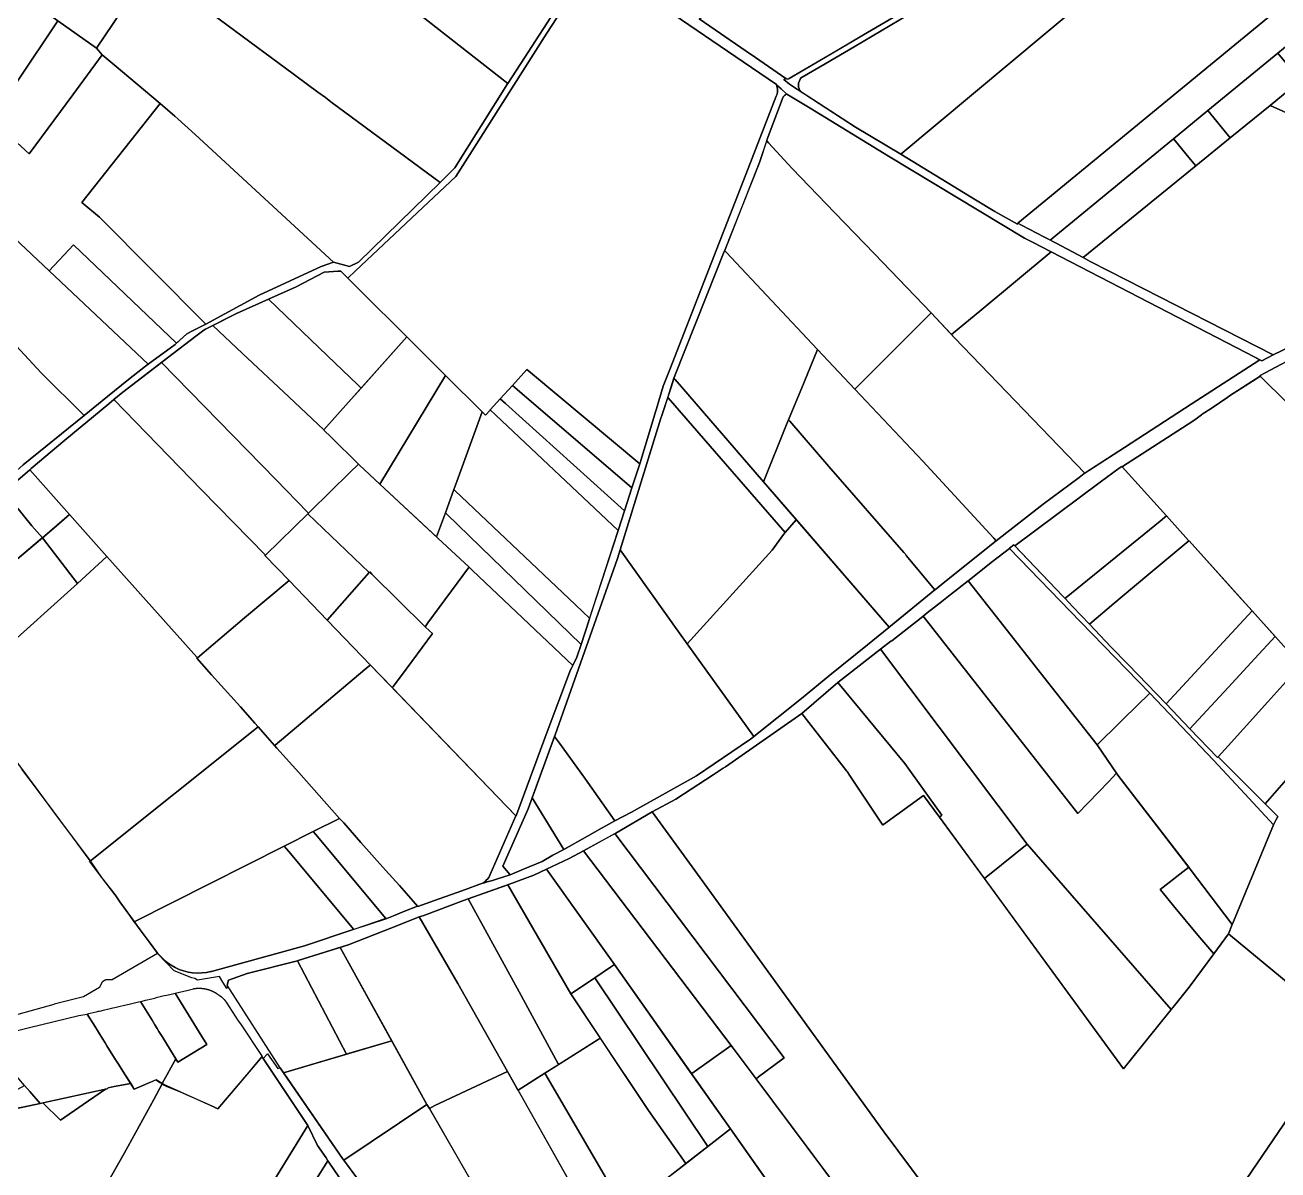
# Model space of a CAD drawing. Header units: metres. Extents: x 3 to 1005126, y 39 to 4383651.
# Drawn here: x 491200 to 491906, y 4371551 to 4372196 of the extents above; entities that cross this region are included whole.
import ezdxf

# ---------------------------------------------------------------- set-up
doc = ezdxf.new("R2010")
doc.units = ezdxf.units.M
doc.header["$MEASUREMENT"] = 0
doc.layers.add('TM_Llucmajor', color=7, linetype='Continuous')

msp = doc.modelspace()

# ---------------------------------------------------------------- linework, layer by layer
at = {"layer": 'TM_Llucmajor', "linetype": 'Continuous', "flags": 128}
for points in [[(491286.1, 4372289.01), (491318.46, 4372336.95), (491364.15, 4372315), (491364.62, 4372314.77), (491335.55, 4372270.21), (491336.98, 4372269.09), (491380.06, 4372235.21), (491472.45, 4372162.72), (491472.25, 4372162.41), (491442.44, 4372115.23), (491434.25, 4372106.97), (491372.64, 4372152.43), (491369.58, 4372154.69), (491365.4, 4372157.77), (491346.36, 4372171.83), (491343.59, 4372173.88), (491301.78, 4372204.74), (491294.91, 4372209.8), (491308.7, 4372229.71), (491309.34, 4372230.63), (491332.54, 4372262.62), (491285.44, 4372287.49), (491286.1, 4372289.01)], [(491336.98, 4372269.09), (491335.55, 4372270.21), (491364.62, 4372314.77), (491443.38, 4372276.6), (491451.28, 4372272.39), (491465.27, 4372264.91), (491519.74, 4372235.82), (491481.78, 4372177.15), (491472.45, 4372162.72), (491380.06, 4372235.21), (491336.98, 4372269.09)], [(491728.62, 4372222.71), (491716.2, 4372215.59), (491672.79, 4372190.08), (491657.86, 4372181.31), (491630.92, 4372165.51), (491630.88, 4372165.48), (491630.43, 4372165.21), (491629.9, 4372165.13), (491629.39, 4372165.26), (491628.95, 4372165.56), (491611.93, 4372177.26), (491606.57, 4372180.87), (491580.17, 4372199.19), (491701.95, 4372272.68), (491703.06, 4372271.33), (491737.57, 4372229.14), (491737.95, 4372228.67), (491728.62, 4372222.71)], [(491206.24, 4372248.41), (491263.3, 4372216.1), (491259.93, 4372211.29), (491259.42, 4372210.54), (491240.54, 4372182.66), (491218.85, 4372197.93), (491207.74, 4372205.79), (491188.07, 4372219.7), (491186.35, 4372220.92), (491186.06, 4372221.12), (491205.23, 4372248.97), (491206.24, 4372248.41)], [(491906.18, 4372204.43), (491759.8, 4372084.02), (491759.55, 4372083.49), (491746.73, 4372090.54), (491735.94, 4372097.14), (491693.89, 4372122.87), (491837.12, 4372242.73), (491838.07, 4372243.52), (491858.01, 4372232.2), (491870.43, 4372225.15), (491905.99, 4372204.54), (491906.2, 4372204.44), (491906.18, 4372204.43)], [(491179.2, 4372210.02), (491179.63, 4372209.74), (491185.94, 4372220.91), (491186.06, 4372221.12), (491186.35, 4372220.92), (491188.07, 4372219.7), (491207.74, 4372205.79), (491218.85, 4372197.93), (491209.42, 4372183.91), (491205.5, 4372178.07), (491184.27, 4372146.5), (491181.44, 4372142.3), (491174.51, 4372148.58), (491152.49, 4372168.53), (491138.42, 4372181.47), (491121.67, 4372197.22), (491121.42, 4372197.44), (491143.2, 4372230.93), (491144.2, 4372232.47), (491144.38, 4372232.35), (491144.88, 4372232.03), (491146.05, 4372231.28), (491179.2, 4372210.02)], [(491906.18, 4372204.43), (491906.2, 4372204.44), (491906.35, 4372204.38), (491925.38, 4372195.52), (491906.22, 4372179.79), (491866.81, 4372147.42), (491847.49, 4372131.55), (491842.19, 4372127.19), (491777.95, 4372074.44), (491776.71, 4372075.09), (491774.71, 4372076.14), (491761.8, 4372082.92), (491759.8, 4372084.02), (491906.18, 4372204.43)], [(491213.95, 4372057.19), (491197.68, 4372072.52), (491177.53, 4372091.51), (491144.22, 4372122.9), (491100.11, 4372164.65), (491110.01, 4372179.6), (491121.67, 4372197.22), (491138.42, 4372181.47), (491152.49, 4372168.53), (491174.51, 4372148.58), (491181.44, 4372142.3), (491202.77, 4372122.96), (491227.33, 4372156.37), (491243.82, 4372178.82), (491250.59, 4372173.16), (491276.57, 4372151.4), (491232.44, 4372095.71), (491242.4, 4372087.41), (491302.24, 4372027.05), (491294.71, 4372023.24), (491291.48, 4372021.62), (491285.73, 4372016.44), (491227.65, 4372071.7), (491213.95, 4372057.19)], [(491202.77, 4372122.96), (491181.44, 4372142.3), (491184.27, 4372146.5), (491205.5, 4372178.07), (491209.42, 4372183.91), (491218.85, 4372197.93), (491240.54, 4372182.66), (491243.82, 4372178.82), (491227.33, 4372156.37), (491202.77, 4372122.96)], [(491965.96, 4372172.16), (491945.64, 4372150.22), (491932.93, 4372136.5), (491923.24, 4372140.78), (491901.8, 4372150.24), (491918.94, 4372164.31), (491906.22, 4372179.79), (491925.38, 4372195.52), (491926.51, 4372194.99), (491950.43, 4372182.71), (491965.96, 4372172.16)], [(491879.44, 4372132.04), (491866.81, 4372147.42), (491906.22, 4372179.79), (491918.94, 4372164.31), (491901.8, 4372150.24), (491879.44, 4372132.04)], [(491477.33, 4371750.55), (491493.93, 4371795.96), (491507.77, 4371832.4), (491508.39, 4371833.64), (491508.95, 4371834.76), (491511.32, 4371839.49), (491513.66, 4371846.69), (491518.33, 4371861.06), (491534.53, 4371910.9), (491538.14, 4371922), (491542.3, 4371934.8), (491547.1, 4371949.59), (491547.31, 4371950.23), (491554.65, 4371974.55), (491555.41, 4371977.07), (491556.08, 4371979.3), (491556.5, 4371980.69), (491559.94, 4371992.06), (491563.6, 4372001.45), (491584.11, 4372054.06), (491607.77, 4372114.75), (491623.65, 4372155.49), (491624.08, 4372156.74), (491624.32, 4372158.04), (491624.37, 4372159.02), (491624.36, 4372159.37), (491624.2, 4372160.68), (491623.84, 4372161.95), (491626.46, 4372159.57), (491629.61, 4372156.71), (491629.05, 4372156.45), (491628.88, 4372156.35), (491628.25, 4372155.86), (491627.57, 4372155.12), (491618.57, 4372131.35), (491614.11, 4372118.12), (491594.36, 4372067.94), (491589.66, 4372056.21), (491566.58, 4371998.61), (491559.15, 4371975.71), (491558.54, 4371974.04), (491534.25, 4371895.13), (491499.11, 4371795.73), (491483.92, 4371754.04), (491469.63, 4371721.72), (491473.71, 4371716.89), (491466.47, 4371714.59), (491463.75, 4371713.72), (491460.83, 4371712.8), (491458.67, 4371712.11), (491459.5, 4371712.85), (491460.62, 4371714.12), (491460.71, 4371714.23), (491461.63, 4371715.3), (491462.37, 4371717), (491476.85, 4371750.03), (491477.33, 4371750.55)], [(491778.52, 4372067.81), (491739.38, 4372035.37), (491722.28, 4372021.21), (491710.87, 4372033.42), (491678.93, 4372066.61), (491656.68, 4372089.74), (491632.58, 4372114.78), (491619.17, 4372129.27), (491618.22, 4372130.3), (491618.57, 4372131.35), (491627.57, 4372155.12), (491628.25, 4372155.86), (491628.88, 4372156.35), (491629.05, 4372156.45), (491629.61, 4372156.71), (491642.71, 4372148.72), (491686.86, 4372121.81), (491763.53, 4372075.57), (491767.96, 4372073.27), (491778.52, 4372067.81)], [(491242.4, 4372087.41), (491232.44, 4372095.71), (491276.57, 4372151.4), (491284.79, 4372144.34), (491286.41, 4372142.85), (491296.13, 4372133.88), (491374.16, 4372061.95), (491367.27, 4372059.53), (491332.33, 4372043.36), (491302.24, 4372027.05), (491242.4, 4372087.41)], [(491931.46, 4372134.95), (491943.86, 4372126.15), (491932.7, 4372113.38), (491928.15, 4372108.17), (491917.24, 4372095.7), (491966.57, 4372056.8), (491979.75, 4372046.47), (491903.51, 4372009.88), (491821.15, 4372051.9), (491800.56, 4372062.45), (491796.56, 4372064.57), (491860.06, 4372116.26), (491879.44, 4372132.04), (491901.8, 4372150.24), (491923.24, 4372140.78), (491932.93, 4372136.5), (491931.46, 4372134.95)], [(491860.06, 4372116.26), (491856.16, 4372121.01), (491848.56, 4372130.25), (491847.49, 4372131.55), (491866.81, 4372147.42), (491879.44, 4372132.04), (491860.06, 4372116.26)], [(491668.3, 4371990.78), (491667.95, 4371990.43), (491646.89, 4372012.81), (491595.37, 4372067.58), (491594.55, 4372068.44), (491614.11, 4372118.12), (491618.22, 4372130.3), (491619.17, 4372129.27), (491632.58, 4372114.78), (491656.68, 4372089.74), (491678.93, 4372066.61), (491710.87, 4372033.42), (491709.88, 4372032.44), (491705.97, 4372028.52), (491668.3, 4371990.78)], [(491796.56, 4372064.57), (491781.24, 4372072.71), (491780.59, 4372073.05), (491777.95, 4372074.44), (491842.19, 4372127.19), (491847.49, 4372131.55), (491848.56, 4372130.25), (491856.16, 4372121.01), (491860.06, 4372116.26), (491796.56, 4372064.57)], [(491146.39, 4372063.89), (491114.75, 4372096.1), (491144.22, 4372122.9), (491177.53, 4372091.51), (491197.68, 4372072.52), (491269.8, 4372004.56), (491268.19, 4372003.37), (491258.65, 4371995.93), (491246.92, 4371986.4), (491233.72, 4371975.68), (491209.51, 4371999.6), (491188.33, 4372022.45), (491185.46, 4372025.29), (491148.38, 4372061.89), (491147.57, 4372062.69), (491146.39, 4372063.89)], [(491285.73, 4372016.44), (491284.86, 4372015.66), (491269.8, 4372004.56), (491213.95, 4372057.19), (491227.65, 4372071.7), (491285.73, 4372016.44)], [(491566.63, 4371995.87), (491565.95, 4371996.65), (491566.58, 4371998.61), (491589.66, 4372056.21), (491594.36, 4372067.94), (491594.55, 4372068.44), (491595.37, 4372067.58), (491646.89, 4372012.81), (491639.31, 4371994.44), (491630.53, 4371973.16), (491629.47, 4371970.57), (491616.44, 4371938.27), (491566.63, 4371995.87)], [(491882.71, 4372013.91), (491888.48, 4372010.89), (491896.09, 4372006.99), (491857.45, 4371982.09), (491819.91, 4371957.56), (491797.41, 4371943.04), (491724.04, 4372019.32), (491722.28, 4372021.21), (491739.38, 4372035.37), (491778.52, 4372067.81), (491882.71, 4372013.91)], [(491374.16, 4372056.74), (491376.63, 4372056.88), (491378.25, 4372056.98), (491378.76, 4372056.47), (491382.27, 4372052.98), (491382.95, 4372052.3), (491397.45, 4372037.87), (491407.35, 4372028.01), (491415.4, 4372020), (491389.68, 4371991.11), (491387.67, 4371993.04), (491370.75, 4372009.28), (491337.51, 4372041.13), (491353.11, 4372048.05), (491368.98, 4372056.45), (491374.16, 4372056.74)], [(491387.67, 4371993.04), (491389.68, 4371991.11), (491382.62, 4371983.18), (491368.63, 4371967.47), (491348.92, 4371986.05), (491322.92, 4372010.55), (491306.18, 4372026.32), (491319.42, 4372033.1), (491337.51, 4372041.13), (491370.75, 4372009.28), (491387.67, 4371993.04)], [(492028.97, 4371868.79), (492015.51, 4371881.59), (492015.5, 4371881.6), (492013.36, 4371883.68), (491968.21, 4371927.42), (491964.52, 4371931), (491964.64, 4371931.12), (491900.43, 4371993.7), (491896.07, 4371997.92), (491896.32, 4371998.08), (491899.04, 4371999.75), (491932.61, 4372017.51), (491970.34, 4372035.84), (492000.67, 4372007.07), (492035.45, 4371973.67), (492083.38, 4371930.05), (492073.69, 4371919.14), (492028.97, 4371868.79)], [(491724.04, 4372019.32), (491797.41, 4371943.04), (491797.14, 4371942.86), (491794.24, 4371940.71), (491773.92, 4371925.64), (491747.59, 4371904.99), (491746.26, 4371906.42), (491706.14, 4371949.84), (491667.95, 4371990.43), (491668.3, 4371990.78), (491705.97, 4372028.52), (491709.88, 4372032.44), (491710.87, 4372033.42), (491724.04, 4372019.32)], [(491163.9, 4371916.36), (491119.48, 4371961.6), (491188.33, 4372022.45), (491209.51, 4371999.6), (491233.72, 4371975.68), (491199.39, 4371947.83), (491165.14, 4371917.46), (491163.9, 4371916.36)], [(491383.45, 4371943.44), (491361.21, 4371921.77), (491360.07, 4371920.66), (491359.58, 4371921.16), (491341.64, 4371939.56), (491277.3, 4372005.53), (491280.65, 4372008.09), (491296.66, 4372020.34), (491301.05, 4372023.7), (491301.97, 4372024.17), (491306.18, 4372026.32), (491322.92, 4372010.55), (491348.92, 4371986.05), (491368.63, 4371967.47), (491368.9, 4371967.22), (491372.58, 4371963.61), (491388.31, 4371948.17), (491383.45, 4371943.44)], [(491372.58, 4371963.61), (491368.9, 4371967.22), (491368.63, 4371967.47), (491382.62, 4371983.18), (491415.4, 4372020), (491437.35, 4371998.15), (491400.26, 4371937.02), (491388.65, 4371947.84), (491388.31, 4371948.17), (491372.58, 4371963.61)], [(491706.14, 4371949.84), (491746.26, 4371906.42), (491747.59, 4371904.99), (491718.53, 4371881.97), (491713.26, 4371877.66), (491712.95, 4371877.4), (491696.89, 4371896.81), (491696.38, 4371897.43), (491695.57, 4371898.35), (491653.15, 4371946.96), (491631.24, 4371972.34), (491630.53, 4371973.16), (491639.31, 4371994.44), (491646.89, 4372012.81), (491667.95, 4371990.43), (491706.14, 4371949.84)], [(491335.81, 4371897.02), (491299.74, 4371933.7), (491250.39, 4371984.63), (491255.4, 4371988.77), (491277.3, 4372005.53), (491341.64, 4371939.56), (491359.58, 4371921.16), (491360.07, 4371920.66), (491352, 4371912.8), (491335.81, 4371897.02)], [(491546.74, 4371948.46), (491542.3, 4371934.8), (491477.58, 4371990.34), (491475.01, 4371992.54), (491483.16, 4372001.53), (491485.09, 4371999.92), (491546.74, 4371948.46)], [(491432.27, 4371907.21), (491400.26, 4371937.02), (491437.35, 4371998.15), (491457.92, 4371977.69), (491443.6, 4371938.35), (491441.98, 4371933.88), (491437.19, 4371920.72), (491432.27, 4371907.21)], [(491477.58, 4371990.34), (491542.3, 4371934.8), (491538.14, 4371922), (491471.13, 4371982.3), (491468.15, 4371984.98), (491475.01, 4371992.54), (491477.58, 4371990.34)], [(491616.44, 4371938.27), (491634.94, 4371916.88), (491634.88, 4371916.82), (491628.7, 4371909.69), (491562.76, 4371985.49), (491562.45, 4371985.85), (491565.95, 4371996.65), (491566.63, 4371995.87), (491616.44, 4371938.27)], [(491562.76, 4371985.49), (491628.7, 4371909.69), (491627.67, 4371908.51), (491621.29, 4371899.8), (491573.37, 4371847.02), (491569.03, 4371853.05), (491535.72, 4371899.92), (491558.54, 4371974.04), (491559.15, 4371975.71), (491562.45, 4371985.85), (491562.76, 4371985.49)], [(491349.1, 4371882.73), (491324.09, 4371861.57), (491297.45, 4371839.04), (491297.14, 4371839.39), (491246.49, 4371896.23), (491225.46, 4371919.82), (491203.03, 4371944.99), (491203.91, 4371945.75), (491222.75, 4371961.79), (491247.51, 4371982.25), (491250.39, 4371984.63), (491299.74, 4371933.7), (491335.81, 4371897.02), (491335.51, 4371896.74), (491349.1, 4371882.73)], [(491462.45, 4371978.7), (491462.48, 4371978.73), (491465.67, 4371975.72), (491534.53, 4371910.9), (491518.48, 4371861.52), (491510.55, 4371869.03), (491446.15, 4371929.93), (491442.68, 4371933.21), (491441.98, 4371933.88), (491443.6, 4371938.35), (491457.92, 4371977.69), (491458.65, 4371976.96), (491459.82, 4371975.79), (491462.45, 4371978.7)], [(491471.13, 4371982.3), (491538.14, 4371922), (491534.53, 4371910.9), (491465.67, 4371975.72), (491462.48, 4371978.73), (491468.15, 4371984.98), (491471.13, 4371982.3)], [(491687.26, 4371856.37), (491616.44, 4371938.27), (491629.47, 4371970.57), (491630.53, 4371973.16), (491631.24, 4371972.34), (491653.15, 4371946.96), (491695.57, 4371898.35), (491696.38, 4371897.43), (491696.89, 4371896.81), (491712.95, 4371877.4), (491687.26, 4371856.37)], [(491204.19, 4371913.48), (491188.63, 4371932.73), (491196.31, 4371939.27), (491203.03, 4371944.99), (491225.46, 4371919.82), (491210.16, 4371906.65), (491204.19, 4371913.48)], [(491360.07, 4371920.66), (491361.21, 4371921.77), (491383.45, 4371943.44), (491388.31, 4371948.17), (491388.65, 4371947.84), (491400.26, 4371937.02), (491433.01, 4371906.53), (491450.55, 4371890.19), (491450.22, 4371889.74), (491427.36, 4371858.79), (491425.72, 4371856.58), (491395.76, 4371886.3), (491394.57, 4371887.45), (491394.33, 4371887.17), (491359.67, 4371920.27), (491360.07, 4371920.66)], [(491818.52, 4371946.7), (491843.43, 4371919), (491842.33, 4371918.11), (491839.84, 4371916.09), (491786.89, 4371873.17), (491786.24, 4371872.65), (491785.17, 4371873.77), (491758.03, 4371902.27), (491806.15, 4371938.13), (491816.83, 4371945.89), (491818.31, 4371946.96), (491818.52, 4371946.7)], [(491187.57, 4371931.84), (491188.63, 4371932.73), (491204.19, 4371913.48), (491210.16, 4371906.65), (491209.89, 4371906.43), (491194.8, 4371893.78), (491184.43, 4371906.36), (491182.34, 4371908.73), (491178.88, 4371912.65), (491176.86, 4371914.94), (491176.35, 4371915.54), (491172.82, 4371919.71), (491187.35, 4371931.64), (491187.57, 4371931.84)], [(491510.55, 4371869.03), (491518.48, 4371861.52), (491518.33, 4371861.06), (491513.66, 4371846.69), (491437.98, 4371919.96), (491437.19, 4371920.72), (491441.98, 4371933.88), (491442.68, 4371933.21), (491446.15, 4371929.93), (491510.55, 4371869.03)], [(491217.95, 4371913.36), (491225.46, 4371919.82), (491246.49, 4371896.23), (491229.94, 4371880.97), (491210.16, 4371906.65), (491217.95, 4371913.36)], [(491370.59, 4371860.28), (491349.1, 4371882.73), (491335.51, 4371896.74), (491335.81, 4371897.02), (491352, 4371912.8), (491359.67, 4371920.27), (491394.33, 4371887.17), (491370.59, 4371860.28)], [(491437.98, 4371919.96), (491513.66, 4371846.69), (491511.32, 4371839.49), (491508.95, 4371834.76), (491452.56, 4371888.32), (491450.55, 4371890.19), (491433.01, 4371906.53), (491432.27, 4371907.21), (491437.19, 4371920.72), (491437.98, 4371919.96)], [(491634.94, 4371916.88), (491687.26, 4371856.37), (491686.96, 4371856.13), (491675.01, 4371846.49), (491653.73, 4371829.33), (491637.85, 4371816.2), (491610.92, 4371794.83), (491573.37, 4371847.02), (491621.29, 4371899.8), (491627.67, 4371908.51), (491628.7, 4371909.69), (491634.88, 4371916.82), (491634.94, 4371916.88)], [(491790.78, 4371867.87), (491786.24, 4371872.65), (491786.89, 4371873.17), (491839.84, 4371916.09), (491842.33, 4371918.11), (491843.43, 4371919), (491855.81, 4371905.23), (491855.98, 4371905.05), (491835.73, 4371888.05), (491824.31, 4371878.48), (491813.79, 4371869.64), (491800.04, 4371858.02), (491790.78, 4371867.87)], [(491169.58, 4371862.49), (491165.07, 4371868.53), (491194.8, 4371893.78), (491210.16, 4371906.65), (491229.94, 4371880.97), (491186.47, 4371841.88), (491169.58, 4371862.49)], [(491755.88, 4371851.72), (491731.65, 4371882.5), (491732.26, 4371882.94), (491744.76, 4371892.75), (491748.71, 4371895.85), (491754.94, 4371900.72), (491794.94, 4371859.46), (491834.02, 4371819.14), (491819.12, 4371804.55), (491818.84, 4371804.28), (491817.2, 4371802.65), (491804.38, 4371790.11), (491787.76, 4371811.23), (491778.47, 4371823.02), (491768.91, 4371835.16), (491755.88, 4371851.72)], [(491899.06, 4371756.84), (491906.12, 4371749.79), (491905.29, 4371748.02), (491903.84, 4371744.94), (491887.62, 4371762.46), (491870.04, 4371781.45), (491834.02, 4371819.14), (491794.94, 4371859.46), (491754.94, 4371900.72), (491755.02, 4371900.82), (491757.56, 4371902.76), (491785.17, 4371873.77), (491786.24, 4371872.65), (491790.78, 4371867.87), (491800.04, 4371858.02), (491812.18, 4371845.33), (491821.93, 4371835.31), (491843.28, 4371813.12), (491856.71, 4371799.18), (491872.29, 4371783.02), (491872.57, 4371783.33), (491898.53, 4371757.38), (491899.06, 4371756.84)], [(491843.28, 4371813.12), (491821.93, 4371835.31), (491812.18, 4371845.33), (491800.04, 4371858.02), (491813.79, 4371869.64), (491824.31, 4371878.48), (491835.73, 4371888.05), (491855.98, 4371905.05), (491856.14, 4371904.87), (491856.23, 4371904.95), (491856.24, 4371904.96), (491883.91, 4371874.19), (491891.71, 4371865.52), (491843.28, 4371813.12)], [(491534.25, 4371895.13), (491535.72, 4371899.92), (491569.03, 4371853.05), (491573.37, 4371847.02), (491610.92, 4371794.83), (491609.06, 4371793.36), (491608.45, 4371792.88), (491578.69, 4371772.69), (491542.14, 4371752.09), (491532.76, 4371747.18), (491516.22, 4371770.76), (491501.46, 4371791.08), (491498.76, 4371794.79), (491499.11, 4371795.73), (491534.25, 4371895.13)], [(491394.33, 4371887.17), (491394.57, 4371887.45), (491395.76, 4371886.3), (491425.72, 4371856.58), (491428.29, 4371854.23), (491429.95, 4371852.72), (491412.49, 4371829.12), (491407.86, 4371822.87), (491407.34, 4371822.16), (491394.93, 4371835.03), (491370.69, 4371860.17), (491370.59, 4371860.28), (491394.33, 4371887.17)], [(491407.86, 4371822.87), (491412.49, 4371829.12), (491429.95, 4371852.72), (491428.29, 4371854.23), (491425.72, 4371856.58), (491427.36, 4371858.79), (491450.22, 4371889.74), (491450.55, 4371890.19), (491452.56, 4371888.32), (491508.95, 4371834.76), (491508.39, 4371833.64), (491507.77, 4371832.4), (491493.93, 4371795.96), (491477.33, 4371750.55), (491476.85, 4371750.03), (491407.34, 4371822.16), (491407.86, 4371822.87)], [(491391.89, 4371832.48), (491341.21, 4371789.94), (491340.91, 4371789.69), (491331.7, 4371800.24), (491329.86, 4371802.34), (491321.68, 4371811.46), (491305.45, 4371829.59), (491297.21, 4371838.83), (491297.45, 4371839.04), (491324.09, 4371861.57), (491349.1, 4371882.73), (491370.59, 4371860.28), (491394.93, 4371835.03), (491394.16, 4371834.38), (491391.89, 4371832.48)], [(491810.91, 4371769.5), (491793.58, 4371751.4), (491706.35, 4371862.58), (491708.6, 4371864.41), (491716.91, 4371870.85), (491720.62, 4371873.78), (491731.65, 4371882.5), (491755.88, 4371851.72), (491768.91, 4371835.16), (491778.47, 4371823.02), (491787.76, 4371811.23), (491804.38, 4371790.11), (491815.31, 4371774.08), (491810.91, 4371769.5)], [(491856.71, 4371799.18), (491843.28, 4371813.12), (491891.71, 4371865.52), (491904.48, 4371851.32), (491904.69, 4371851.09), (491893.21, 4371838.67), (491878.21, 4371822.46), (491856.71, 4371799.18)], [(491810.91, 4371769.5), (491815.31, 4371774.08), (491816.04, 4371773.01), (491856.02, 4371721.1), (491839.85, 4371708.61), (491841.1, 4371707.24), (491847.52, 4371699.41), (491861.16, 4371682.77), (491870.1, 4371672.38), (491856.34, 4371653.52), (491848.74, 4371644.14), (491846.12, 4371640.9), (491764.92, 4371734.15), (491682.41, 4371843.88), (491688.23, 4371848.39), (491688.69, 4371848.75), (491705.28, 4371861.71), (491706.35, 4371862.58), (491793.58, 4371751.4), (491810.91, 4371769.5)], [(491872.29, 4371783.02), (491856.71, 4371799.18), (491878.21, 4371822.46), (491893.21, 4371838.67), (491904.69, 4371851.09), (491904.84, 4371850.92), (491904.85, 4371850.93), (491919.12, 4371835.03), (491919.09, 4371835.01), (491919.12, 4371834.98), (491919.21, 4371834.87), (491900.49, 4371814.23), (491886.8, 4371799.1), (491878.17, 4371789.5), (491872.57, 4371783.33), (491872.29, 4371783.02)], [(491742.08, 4371715.64), (491740.9, 4371714.68), (491715.66, 4371749.25), (491716.93, 4371750.38), (491696.03, 4371779.58), (491658.22, 4371825.12), (491682.41, 4371843.88), (491764.92, 4371734.15), (491743.72, 4371717), (491742.08, 4371715.64)], [(491341.21, 4371789.94), (491391.89, 4371832.48), (491394.16, 4371834.38), (491394.93, 4371835.03), (491476.85, 4371750.03), (491462.37, 4371717), (491461.63, 4371715.3), (491460.71, 4371714.23), (491460.02, 4371713.52), (491459.42, 4371712.93), (491458.58, 4371712.32), (491446.39, 4371707.86), (491431.14, 4371702.28), (491421.71, 4371698.93), (491421.45, 4371699.23), (491415.34, 4371706.39), (491411.27, 4371710.91), (491403.54, 4371719.49), (491389.61, 4371735.12), (491379.89, 4371746.1), (491377.62, 4371748.65), (491354.61, 4371774.51), (491342.25, 4371788.16), (491340.91, 4371789.69), (491341.21, 4371789.94)], [(491898.53, 4371757.38), (491872.57, 4371783.33), (491878.17, 4371789.5), (491886.8, 4371799.1), (491900.49, 4371814.23), (491919.21, 4371834.87), (491943.46, 4371807.75), (491943.45, 4371807.74), (491934.48, 4371797.45), (491899.06, 4371756.84), (491898.53, 4371757.38)], [(491683.7, 4371744.83), (491665.3, 4371772.36), (491663.51, 4371775.04), (491663.21, 4371775.43), (491638, 4371807.74), (491658.22, 4371825.12), (491696.03, 4371779.58), (491716.93, 4371750.38), (491715.66, 4371749.25), (491706.65, 4371761.59), (491684.07, 4371745.1), (491683.7, 4371744.83)], [(491880.52, 4371688.85), (491856.8, 4371720.1), (491816.04, 4371773.01), (491804.38, 4371790.11), (491817.2, 4371802.65), (491818.84, 4371804.28), (491819.12, 4371804.55), (491834.02, 4371819.14), (491870.04, 4371781.45), (491887.62, 4371762.46), (491903.84, 4371744.94), (491881.22, 4371690.54), (491880.52, 4371688.85)], [(491340.91, 4371789.69), (491342.25, 4371788.16), (491354.61, 4371774.51), (491377.62, 4371748.65), (491362.74, 4371741.16), (491346.43, 4371732.96), (491304.58, 4371711.92), (491261.87, 4371690.44), (491259.81, 4371693.27), (491259.37, 4371693.87), (491253.76, 4371701.54), (491251.13, 4371705.53), (491251.01, 4371705.69), (491243.56, 4371715.31), (491241.1, 4371718.99), (491237.31, 4371724.66), (491331.7, 4371800.24), (491340.91, 4371789.69)], [(491501.46, 4371791.08), (491516.22, 4371770.76), (491532.76, 4371747.18), (491527.66, 4371744.51), (491525.61, 4371743.35), (491517.34, 4371738.69), (491503.92, 4371731.13), (491486.16, 4371760.19), (491498.76, 4371794.79), (491501.46, 4371791.08)], [(491483.92, 4371754.04), (491486.16, 4371760.19), (491503.92, 4371731.13), (491497.82, 4371727.87), (491491.71, 4371724.34), (491481.14, 4371719.96), (491473.71, 4371716.89), (491469.63, 4371721.72), (491483.92, 4371754.04)], [(491533.22, 4371740.33), (491553.79, 4371752.37), (491580.68, 4371715.22), (491611.73, 4371672.31), (491683.87, 4371572.62), (491708.13, 4371540.06), (491736.02, 4371503.63), (491716.49, 4371477.61), (491710.49, 4371470.11), (491680.49, 4371510.4), (491679.08, 4371512.26), (491612.21, 4371601.97), (491613.68, 4371603.07), (491628.06, 4371613.75), (491532.7, 4371740.04), (491533.22, 4371740.33)], [(491411.27, 4371710.91), (491415.34, 4371706.39), (491421.45, 4371699.23), (491413.86, 4371696.2), (491407.9, 4371693.81), (491404.15, 4371692.31), (491403.65, 4371692.14), (491363.96, 4371739.7), (491362.74, 4371741.16), (491377.62, 4371748.65), (491379.89, 4371746.1), (491389.61, 4371735.12), (491403.54, 4371719.49), (491411.27, 4371710.91)], [(491347.65, 4371731.5), (491346.43, 4371732.96), (491362.74, 4371741.16), (491363.96, 4371739.7), (491403.65, 4371692.14), (491385.56, 4371686.09), (491348.84, 4371730.08), (491347.65, 4371731.5)], [(491628.06, 4371613.75), (491613.68, 4371603.07), (491612.21, 4371601.97), (491599.4, 4371619.15), (491515.04, 4371730.37), (491532.7, 4371740.04), (491628.06, 4371613.75)], [(491347.65, 4371731.5), (491348.84, 4371730.08), (491385.56, 4371686.09), (491385.29, 4371686), (491357.83, 4371676.81), (491305.39, 4371662.36), (491305.07, 4371662.28), (491302.53, 4371661.79), (491299.95, 4371661.53), (491297.36, 4371661.49), (491294.77, 4371661.68), (491292.21, 4371662.09), (491289.7, 4371662.72), (491287.25, 4371663.57), (491284.88, 4371664.63), (491282.62, 4371665.9), (491281.49, 4371666.63), (491280.47, 4371667.35), (491279.51, 4371668.14), (491274.91, 4371672.75), (491274.81, 4371672.89), (491274.36, 4371673.51), (491270.31, 4371679.14), (491265.26, 4371685.79), (491264.67, 4371686.6), (491262.95, 4371688.96), (491261.87, 4371690.44), (491304.58, 4371711.92), (491346.43, 4371732.96), (491347.65, 4371731.5)], [(491742.08, 4371715.64), (491743.72, 4371717), (491764.92, 4371734.15), (491846.12, 4371640.9), (491824.48, 4371614.09), (491819.81, 4371608.28), (491819.17, 4371607.48), (491740.9, 4371714.68), (491742.08, 4371715.64)], [(491576.14, 4371604.85), (491575.93, 4371604.7), (491532.39, 4371666.37), (491494.2, 4371720.08), (491507.01, 4371726.11), (491515.04, 4371730.37), (491598.3, 4371620.6), (491576.14, 4371604.85)], [(491472.45, 4371711.18), (491473.38, 4371711.5), (491486.99, 4371716.7), (491494.2, 4371720.08), (491532.39, 4371666.37), (491530.19, 4371664.86), (491521.43, 4371658.71), (491508.34, 4371650), (491507.83, 4371649.76), (491472.45, 4371711.18)], [(491856.8, 4371720.1), (491880.52, 4371688.85), (491878.34, 4371683.62), (491870.1, 4371672.38), (491861.16, 4371682.77), (491847.52, 4371699.41), (491841.1, 4371707.24), (491839.85, 4371708.61), (491856.02, 4371721.1), (491856.8, 4371720.1)], [(491523.87, 4371625.67), (491524.49, 4371624.74), (491523.27, 4371623.97), (491501.07, 4371609.98), (491500.59, 4371610.73), (491478.68, 4371650.89), (491450.11, 4371703.28), (491472.45, 4371711.18), (491507.83, 4371649.76), (491523.87, 4371625.67)], [(491500.59, 4371610.73), (491501.07, 4371609.98), (491493.2, 4371605.02), (491478.14, 4371595.49), (491477.53, 4371596.57), (491472.17, 4371606.09), (491444.22, 4371655.61), (491422.46, 4371693.08), (491424.97, 4371694.01), (491447.46, 4371702.3), (491450.11, 4371703.28), (491478.68, 4371650.89), (491500.59, 4371610.73)], [(491426.83, 4371587.51), (491377.87, 4371675.9), (491381.95, 4371677.17), (491382.09, 4371677.22), (491411.71, 4371688.88), (491422.46, 4371693.08), (491444.22, 4371655.61), (491472.17, 4371606.09), (491431.22, 4371586.9), (491428.21, 4371585.18), (491426.83, 4371587.51)], [(491354.24, 4371668.52), (491374.81, 4371674.94), (491377.87, 4371675.9), (491407.01, 4371623.28), (491405.75, 4371622.93), (491382.64, 4371616.12), (491381.55, 4371615.8), (491353.87, 4371668.42), (491354.24, 4371668.52)], [(491381.55, 4371615.8), (491346.04, 4371605.33), (491344.16, 4371608.07), (491314.18, 4371654.66), (491315.06, 4371657.58), (491325.43, 4371661.23), (491353.87, 4371668.42), (491381.55, 4371615.8)], [(491597.8, 4371573.73), (491585.05, 4371563.82), (491521.43, 4371658.71), (491530.19, 4371664.86), (491532.39, 4371666.37), (491597.8, 4371573.73)], [(491551.6, 4371584.03), (491507.83, 4371649.76), (491508.34, 4371650), (491521.43, 4371658.71), (491585.05, 4371563.82), (491572.72, 4371554.25), (491551.6, 4371584.03)], [(491271.95, 4371634.89), (491265.42, 4371645.51), (491266.39, 4371645.75), (491268.18, 4371646.18), (491271.75, 4371647.05), (491274, 4371647.6), (491274.3, 4371647.67), (491278.08, 4371648.59), (491280.99, 4371649.29), (491281.87, 4371649.49), (491284.96, 4371650.2), (491298.54, 4371628.12), (491302.78, 4371621.23), (491286.51, 4371611.22), (491285.93, 4371612.17), (491285.36, 4371613.09), (491282.27, 4371618.11), (491277.63, 4371625.66), (491275.8, 4371628.63), (491274.75, 4371630.34), (491273.53, 4371632.33), (491271.95, 4371634.89)], [(491309.83, 4371649.11), (491311.12, 4371648.14), (491312.5, 4371646.66), (491313.64, 4371645.09), (491320.52, 4371634.52), (491321.7, 4371632.83), (491333.93, 4371614.48), (491309.07, 4371585.09), (491278.48, 4371598.69), (491277.64, 4371599.19), (491285.36, 4371613.09), (491285.93, 4371612.17), (491286.51, 4371611.22), (491302.78, 4371621.23), (491298.54, 4371628.12), (491284.96, 4371650.2), (491292.28, 4371651.93), (491295.27, 4371652.69), (491295.47, 4371652.72), (491295.67, 4371652.75), (491295.88, 4371652.78), (491296.08, 4371652.81), (491296.28, 4371652.83), (491296.49, 4371652.85), (491296.69, 4371652.87), (491296.9, 4371652.89), (491297.1, 4371652.9), (491297.31, 4371652.91), (491297.52, 4371652.92), (491297.73, 4371652.93), (491297.93, 4371652.94), (491298.14, 4371652.94), (491298.35, 4371652.94), (491298.56, 4371652.94), (491298.77, 4371652.94), (491298.98, 4371652.93), (491299.18, 4371652.92), (491299.39, 4371652.91), (491299.6, 4371652.9), (491299.81, 4371652.89), (491300.02, 4371652.87), (491300.23, 4371652.85), (491300.44, 4371652.83), (491300.65, 4371652.8), (491300.85, 4371652.77), (491301.06, 4371652.74), (491301.27, 4371652.71), (491301.48, 4371652.68), (491301.68, 4371652.64), (491301.89, 4371652.6), (491302.1, 4371652.56), (491302.3, 4371652.52), (491302.51, 4371652.47), (491302.71, 4371652.43), (491302.92, 4371652.38), (491303.12, 4371652.32), (491303.32, 4371652.27), (491303.53, 4371652.21), (491303.73, 4371652.15), (491303.93, 4371652.09), (491304.13, 4371652.03), (491304.33, 4371651.96), (491304.52, 4371651.89), (491304.72, 4371651.82), (491304.92, 4371651.75), (491305.11, 4371651.68), (491305.31, 4371651.6), (491305.5, 4371651.52), (491305.69, 4371651.44), (491305.88, 4371651.36), (491306.07, 4371651.27), (491306.26, 4371651.19), (491306.45, 4371651.1), (491306.63, 4371651.01), (491306.82, 4371650.92), (491307, 4371650.82), (491307.18, 4371650.73), (491307.36, 4371650.63), (491307.54, 4371650.53), (491307.72, 4371650.43), (491307.9, 4371650.32), (491308.07, 4371650.22), (491309.83, 4371649.11)], [(491239.68, 4371631.55), (491235.43, 4371638.42), (491235.76, 4371638.48), (491236.4, 4371638.64), (491237.05, 4371638.81), (491238.67, 4371639.2), (491241.28, 4371639.84), (491241.75, 4371639.94), (491242.07, 4371640.01), (491243.06, 4371640.22), (491243.29, 4371640.27), (491244.44, 4371640.54), (491244.47, 4371640.55), (491247.52, 4371641.27), (491249.82, 4371641.82), (491250.96, 4371642.08), (491253.23, 4371642.62), (491256.32, 4371643.35), (491258.99, 4371643.98), (491262.07, 4371644.71), (491262.87, 4371644.9), (491264.34, 4371645.25), (491265.42, 4371645.51), (491271.95, 4371634.89), (491273.53, 4371632.33), (491274.75, 4371630.34), (491275.8, 4371628.63), (491277.63, 4371625.66), (491282.27, 4371618.11), (491285.36, 4371613.09), (491277.64, 4371599.19), (491274.22, 4371601.29), (491261.91, 4371596.08), (491256.78, 4371604.12), (491252.59, 4371610.7), (491250.78, 4371613.62), (491246.5, 4371620.53), (491245.49, 4371622.17), (491243.91, 4371624.73), (491239.68, 4371631.55)], [(491256.78, 4371604.12), (491259.9, 4371599.23), (491250.58, 4371597.5), (491247.29, 4371596.89), (491246.6, 4371596.36), (491208.89, 4371588.04), (491203.12, 4371594.7), (491200.14, 4371598.13), (491196.92, 4371601.84), (491177.34, 4371624.38), (491202.89, 4371630.79), (491230.74, 4371637.59), (491235.43, 4371638.42), (491239.68, 4371631.55), (491243.91, 4371624.73), (491245.49, 4371622.17), (491246.5, 4371620.53), (491250.78, 4371613.62), (491252.59, 4371610.7), (491256.78, 4371604.12)], [(491945.7, 4371629.33), (492027.4, 4371564.14), (492118.59, 4371492.23), (492119.54, 4371486.03), (492084.79, 4371442.43), (492061.7, 4371413.47), (491969.88, 4371481.43), (491905.79, 4371404.02), (491892.81, 4371390.25), (491892.28, 4371389.68), (491859.64, 4371421.82), (491829.7, 4371455.35), (491829.27, 4371455.84), (491828.92, 4371456.23), (491828.24, 4371456.99), (491945.7, 4371629.33)], [(491426.83, 4371587.51), (491379.99, 4371556.02), (491379.2, 4371557.09), (491346.04, 4371605.33), (491405.75, 4371622.93), (491407.01, 4371623.28), (491426.83, 4371587.51)], [(491524.49, 4371624.74), (491551.6, 4371584.03), (491572.72, 4371554.25), (491568.88, 4371551.26), (491538.4, 4371527.58), (491493.2, 4371605.02), (491523.27, 4371623.97), (491524.49, 4371624.74)], [(491618.35, 4371544.62), (491597.8, 4371573.73), (491575.93, 4371604.7), (491576.14, 4371604.85), (491598.3, 4371620.6), (491599.4, 4371619.15), (491679.08, 4371512.26), (491680.49, 4371510.4), (491661.75, 4371495.68), (491657.64, 4371492.45), (491656.05, 4371491.2), (491655.62, 4371491.8), (491630.08, 4371527.67), (491618.35, 4371544.62)], [(491325.24, 4371604.2), (491333.83, 4371614.37), (491334.5, 4371613.39), (491359.74, 4371575.7), (491313.8, 4371501.05), (491244.64, 4371539.31), (491256.41, 4371560.26), (491272.93, 4371590.26), (491277.57, 4371599.07), (491278.24, 4371598.64), (491278.72, 4371598.34), (491279.89, 4371597.86), (491287.71, 4371594.58), (491306.94, 4371586.04), (491307.84, 4371585.63), (491309.07, 4371585.09), (491325.24, 4371604.2)], [(491490, 4371477.86), (491477.48, 4371499.75), (491468.09, 4371515.95), (491458.16, 4371533.28), (491428.21, 4371585.18), (491431.22, 4371586.9), (491472.17, 4371606.09), (491528.19, 4371506.66), (491491.67, 4371479.06), (491490, 4371477.86)], [(491493.2, 4371605.02), (491538.4, 4371527.58), (491525.26, 4371517.99), (491522.89, 4371516.06), (491478.14, 4371595.49), (491493.2, 4371605.02)], [(491149.83, 4371575.54), (491165.9, 4371586.82), (491166.64, 4371585.89), (491169.45, 4371582.36), (491173.01, 4371584.19), (491183.49, 4371589.58), (491196.32, 4371596.17), (491200.14, 4371598.13), (491203.12, 4371594.7), (491208.89, 4371588.04), (491149.83, 4371575.54)], [(491220.28, 4371578.55), (491210.37, 4371588.37), (491242.21, 4371595.39), (491245.68, 4371596.15), (491233.09, 4371587.51), (491220.28, 4371578.55)], [(491426.83, 4371587.51), (491428.21, 4371585.18), (491451.79, 4371544.32), (491409.72, 4371515.79), (491379.99, 4371556.02), (491426.83, 4371587.51)], [(491578.49, 4371516.12), (491560.22, 4371543.03), (491559.54, 4371544.01), (491568.88, 4371551.26), (491585.05, 4371563.82), (491597.8, 4371573.73), (491617.13, 4371546.34), (491578.49, 4371516.12)], [(491355.44, 4371530.94), (491355.37, 4371530.98), (491371.05, 4371555.74), (491371.94, 4371554.43), (491389.37, 4371528.9), (491389.33, 4371528.83), (491388.76, 4371527.94), (491378.19, 4371511.37), (491355.44, 4371530.94)]]:
    msp.add_lwpolyline(points, close=True, dxfattribs=at)
for points in [[(491837.12, 4372242.73), (491693.89, 4372122.87), (491668.31, 4372138.07), (491637.25, 4372158.24), (491636.95, 4372158.65), (491636.72, 4372159.06), (491636.48, 4372159.61), (491636.2, 4372160.64), (491636.12, 4372161.71), (491636.23, 4372162.77), (491636.24, 4372162.8), (491636.63, 4372164.2), (491637.22, 4372165.57), (491637.31, 4372165.74), (491638.28, 4372166.3), (491638.28, 4372166.3), (491651.22, 4372173.78), (491667.59, 4372183.26), (491703.1, 4372204.34)], [(491199.39, 4371947.83), (491233.72, 4371975.68), (491246.92, 4371986.4), (491258.65, 4371995.93), (491268.19, 4372003.37), (491269.8, 4372004.56), (491284.86, 4372015.66), (491291.48, 4372021.62), (491294.71, 4372023.24), (491302.24, 4372027.05), (491332.33, 4372043.36), (491367.27, 4372059.53), (491374.16, 4372061.95), (491383.18, 4372059.63), (491388.32, 4372062.05), (491434.25, 4372106.97), (491442.44, 4372115.23), (491472.25, 4372162.41), (491472.45, 4372162.72), (491481.78, 4372177.15), (491519.74, 4372235.82)], [(491517.71, 4372226.85), (491494.37, 4372190.95), (491449.63, 4372120.69), (491443.04, 4372110.33), (491424.56, 4372092.89), (491386.58, 4372057.04), (491382.27, 4372052.98), (491378.76, 4372056.47), (491378.25, 4372056.98), (491376.63, 4372056.88), (491374.16, 4372056.74), (491368.98, 4372056.45), (491353.11, 4372048.05), (491337.51, 4372041.13), (491319.42, 4372033.1), (491301.97, 4372024.17), (491301.05, 4372023.7), (491296.66, 4372020.34), (491280.65, 4372008.09), (491255.4, 4371988.77), (491250.39, 4371984.63), (491247.51, 4371982.25), (491222.75, 4371961.79), (491203.91, 4371945.75), (491203.03, 4371944.99), (491196.31, 4371939.27)], [(491561.41, 4372204.57), (491605.06, 4372174.82), (491623.8, 4372162.05), (491623.84, 4372161.95), (491624.2, 4372160.68), (491624.36, 4372159.37), (491624.37, 4372159.02), (491624.32, 4372158.04), (491624.08, 4372156.74), (491623.65, 4372155.49), (491607.77, 4372114.75), (491584.11, 4372054.06), (491563.6, 4372001.45), (491559.94, 4371992.06), (491556.5, 4371980.69), (491556.08, 4371979.3), (491555.41, 4371977.07), (491554.65, 4371974.55), (491547.31, 4371950.23), (491547.1, 4371949.59), (491547.1, 4371949.59), (491546.74, 4371948.46), (491485.09, 4371999.92), (491483.16, 4372001.53), (491475.01, 4371992.54), (491468.15, 4371984.98), (491462.48, 4371978.73), (491462.45, 4371978.7), (491459.82, 4371975.79), (491458.65, 4371976.96), (491457.92, 4371977.69), (491437.35, 4371998.15), (491415.4, 4372020), (491407.35, 4372028.01), (491397.45, 4372037.87), (491382.95, 4372052.3), (491382.27, 4372052.98), (491386.58, 4372057.04), (491424.56, 4372092.89), (491443.04, 4372110.33), (491449.63, 4372120.69), (491494.37, 4372190.95), (491517.71, 4372226.85)], [(491703.1, 4372204.34), (491667.59, 4372183.26), (491651.22, 4372173.78), (491638.28, 4372166.3), (491637.31, 4372165.74), (491637.22, 4372165.57), (491636.63, 4372164.2), (491636.24, 4372162.8), (491636.23, 4372162.77), (491636.12, 4372161.71), (491636.2, 4372160.64), (491636.48, 4372159.61), (491636.72, 4372159.06), (491636.95, 4372158.65), (491637.25, 4372158.24), (491631.1, 4372162.24), (491627.8, 4372164.9), (491628.95, 4372165.56), (491629.39, 4372165.26), (491629.9, 4372165.13), (491630.43, 4372165.21), (491630.88, 4372165.48), (491630.92, 4372165.51), (491672.79, 4372190.08), (491716.2, 4372215.59)], [(491301.78, 4372204.74), (491343.59, 4372173.88), (491346.36, 4372171.83), (491365.4, 4372157.77), (491369.58, 4372154.69), (491372.64, 4372152.43), (491434.25, 4372106.97), (491388.32, 4372062.05), (491383.18, 4372059.63), (491374.16, 4372061.95), (491296.13, 4372133.88), (491286.41, 4372142.85), (491284.79, 4372144.34), (491276.57, 4372151.4), (491250.59, 4372173.16), (491243.82, 4372178.82), (491243.82, 4372178.82), (491240.54, 4372182.66), (491259.42, 4372210.54)], [(491580.17, 4372199.19), (491606.57, 4372180.87), (491611.93, 4372177.26), (491628.95, 4372165.56), (491627.8, 4372164.9), (491631.1, 4372162.24), (491668.31, 4372138.07), (491693.89, 4372122.87), (491735.94, 4372097.14), (491746.73, 4372090.54), (491759.55, 4372083.49), (491759.8, 4372084.02), (491761.8, 4372082.92), (491774.71, 4372076.14), (491776.71, 4372075.09), (491780.59, 4372073.05), (491781.24, 4372072.71), (491796.56, 4372064.57), (491800.56, 4372062.45), (491821.15, 4372051.9), (491903.51, 4372009.88), (491897.14, 4372006.45), (491888.48, 4372010.89), (491882.71, 4372013.91), (491778.52, 4372067.81), (491767.96, 4372073.27), (491763.53, 4372075.57), (491686.86, 4372121.81), (491642.71, 4372148.72), (491629.61, 4372156.71), (491626.46, 4372159.57), (491623.84, 4372161.95), (491623.8, 4372162.05), (491605.06, 4372174.82), (491561.41, 4372204.57)], [(491932.61, 4372017.51), (491899.04, 4371999.75), (491896.32, 4371998.08), (491896.07, 4371997.92), (491896.07, 4371997.92), (491896.2, 4371997.79), (491879.05, 4371986.65), (491878, 4371985.96), (491868.63, 4371979.64), (491863.66, 4371976.29), (491863.29, 4371976.04), (491860.14, 4371973.65), (491858.34, 4371972.48), (491818.68, 4371946.8), (491818.52, 4371946.7), (491818.31, 4371946.96), (491816.83, 4371945.89), (491806.15, 4371938.13), (491758.03, 4371902.27), (491757.56, 4371902.76), (491755.02, 4371900.82), (491754.94, 4371900.72), (491748.71, 4371895.85), (491744.76, 4371892.75), (491732.26, 4371882.94), (491731.65, 4371882.5), (491720.62, 4371873.78), (491716.91, 4371870.85), (491708.6, 4371864.41), (491705.28, 4371861.71), (491688.69, 4371848.75), (491688.23, 4371848.39), (491682.41, 4371843.88), (491658.22, 4371825.12), (491638, 4371807.74), (491600.66, 4371781.58), (491594.95, 4371777.61), (491593.79, 4371776.86), (491588.02, 4371773.12), (491571.41, 4371762.36), (491566.98, 4371759.49), (491553.79, 4371752.37), (491533.22, 4371740.33), (491515.04, 4371730.37), (491507.01, 4371726.11), (491494.2, 4371720.08), (491486.99, 4371716.7), (491473.38, 4371711.5), (491450.11, 4371703.28), (491447.46, 4371702.3), (491424.97, 4371694.01), (491422.46, 4371693.08), (491411.71, 4371688.88), (491382.09, 4371677.22), (491381.95, 4371677.17), (491354.24, 4371668.52), (491353.87, 4371668.42), (491325.43, 4371661.23), (491315.06, 4371657.58), (491314.18, 4371654.66), (491314.01, 4371652.85), (491311.78, 4371656.43), (491310, 4371659.56), (491297.52, 4371657.42), (491296.02, 4371658.43), (491294.41, 4371658.76), (491284.41, 4371662.77), (491274.94, 4371672.51), (491275.05, 4371672.58), (491274.91, 4371672.75), (491279.51, 4371668.14), (491280.47, 4371667.35), (491281.49, 4371666.63), (491282.62, 4371665.9), (491284.88, 4371664.63), (491287.25, 4371663.57), (491289.7, 4371662.72), (491292.21, 4371662.09), (491294.77, 4371661.68), (491297.36, 4371661.49), (491299.95, 4371661.53), (491302.53, 4371661.79), (491305.07, 4371662.28), (491305.39, 4371662.36), (491357.83, 4371676.81), (491385.29, 4371686), (491404.15, 4371692.31), (491407.9, 4371693.81), (491413.86, 4371696.2), (491421.45, 4371699.23), (491421.71, 4371698.93), (491431.14, 4371702.28), (491446.39, 4371707.86), (491458.58, 4371712.32), (491459.42, 4371712.93), (491460.02, 4371713.52), (491460.71, 4371714.23), (491460.62, 4371714.12), (491459.5, 4371712.85), (491458.67, 4371712.11), (491460.83, 4371712.8), (491463.75, 4371713.72), (491466.47, 4371714.59), (491473.71, 4371716.89), (491481.14, 4371719.96), (491491.71, 4371724.34), (491497.82, 4371727.87), (491503.92, 4371731.13), (491517.34, 4371738.69), (491525.61, 4371743.35), (491527.66, 4371744.51), (491532.76, 4371747.18), (491542.14, 4371752.09), (491578.69, 4371772.69), (491608.45, 4371792.88), (491609.06, 4371793.36), (491637.85, 4371816.2), (491653.73, 4371829.33), (491675.01, 4371846.49), (491686.96, 4371856.13), (491712.95, 4371877.4), (491713.26, 4371877.66), (491718.53, 4371881.97), (491747.59, 4371904.99), (491773.92, 4371925.64), (491794.24, 4371940.71), (491797.14, 4371942.86), (491819.91, 4371957.56), (491857.45, 4371982.09), (491896.09, 4372006.99), (491897.14, 4372006.45), (491903.51, 4372009.88), (491979.75, 4372046.47)], [(491919.12, 4371835.03), (491904.85, 4371850.93), (491904.84, 4371850.92), (491856.24, 4371904.96), (491856.23, 4371904.95), (491856.14, 4371904.87), (491855.81, 4371905.23), (491843.43, 4371919), (491818.52, 4371946.7), (491818.68, 4371946.8), (491858.34, 4371972.48), (491860.14, 4371973.65), (491863.29, 4371976.04), (491863.66, 4371976.29), (491868.63, 4371979.64), (491878, 4371985.96), (491879.05, 4371986.65), (491879.05, 4371986.65), (491896.01, 4371997.66), (491896.2, 4371997.79), (491900.43, 4371993.7), (491964.64, 4371931.12)], [(491186.47, 4371841.88), (491229.94, 4371880.97), (491246.49, 4371896.23), (491297.14, 4371839.39), (491297.45, 4371839.04), (491297.21, 4371838.83), (491305.45, 4371829.59), (491321.68, 4371811.46), (491329.86, 4371802.34), (491331.7, 4371800.24), (491331.7, 4371800.24), (491237.31, 4371724.66), (491236.9, 4371725.27), (491232.78, 4371730.77), (491232.74, 4371730.82), (491220, 4371747.83), (491219.96, 4371747.88), (491212.95, 4371757.23), (491202.69, 4371770.93), (491201.45, 4371772.59), (491198.75, 4371776.23)], [(491708.13, 4371540.06), (491683.87, 4371572.62), (491611.73, 4371672.31), (491580.68, 4371715.22), (491553.79, 4371752.37), (491566.98, 4371759.49), (491571.41, 4371762.36), (491588.02, 4371773.12), (491593.79, 4371776.86), (491594.95, 4371777.61), (491600.66, 4371781.58), (491638, 4371807.74), (491663.21, 4371775.43), (491663.51, 4371775.04), (491665.3, 4371772.36), (491683.7, 4371744.83), (491684.07, 4371745.1), (491684.07, 4371745.1), (491706.65, 4371761.59), (491715.66, 4371749.25), (491819.17, 4371607.48), (491824.48, 4371614.09), (491848.74, 4371644.14), (491856.34, 4371653.52), (491870.1, 4371672.38), (491878.34, 4371683.62), (491879.48, 4371682.67), (491913.18, 4371654.79)], [(491913.18, 4371654.79), (491879.48, 4371682.67), (491878.34, 4371683.62), (491880.52, 4371688.85), (491881.22, 4371690.54), (491903.84, 4371744.94), (491905.29, 4371748.02), (491906.12, 4371749.79), (491899.06, 4371756.84), (491934.48, 4371797.45)], [(491191.27, 4371786.33), (491207.62, 4371764.26), (491217.93, 4371750.22), (491226.84, 4371738.28), (491236.79, 4371724.66), (491236.5, 4371724.54), (491243.5, 4371715.39), (491251.13, 4371705.53), (491253.76, 4371701.54), (491259.81, 4371693.27), (491265.26, 4371685.79), (491270.31, 4371679.14), (491274.91, 4371672.75), (491275.05, 4371672.58), (491249.55, 4371657.63), (491246.26, 4371657.64), (491245.91, 4371657.64), (491245.86, 4371657.72), (491244.01, 4371656.62), (491243.85, 4371656.33), (491242.93, 4371654.63), (491242.24, 4371653.37), (491233.24, 4371648.03), (491216.84, 4371643.9), (491216.53, 4371643.81), (491196.23, 4371638.14)], [(491945.7, 4371629.33), (491828.24, 4371456.99)], [(491389.42, 4371528.83), (491371.94, 4371554.43), (491371.05, 4371555.74), (491369.95, 4371557.35), (491365.13, 4371564.41), (491359.74, 4371575.7), (491334.5, 4371613.39), (491337.02, 4371615.9), (491342.87, 4371607.7), (491344.16, 4371608.07), (491379.2, 4371557.09), (491417.31, 4371505.52)], [(491157.46, 4371577.16), (491208.89, 4371588.04), (491210.37, 4371588.37), (491220.28, 4371578.55), (491233.09, 4371587.51), (491245.68, 4371596.15), (491246.6, 4371596.36), (491247.29, 4371596.89), (491250.58, 4371597.5), (491259.9, 4371599.22), (491260.85, 4371597.73), (491261.91, 4371596.08), (491266.76, 4371598.12), (491274.14, 4371601.26), (491276.29, 4371599.88), (491277.57, 4371599.07), (491272.93, 4371590.26), (491256.41, 4371560.26), (491244.64, 4371539.31)], [(491313.8, 4371501.05), (491359.74, 4371575.7), (491365.13, 4371564.41), (491369.95, 4371557.35), (491371.05, 4371555.74), (491352.41, 4371526.31)]]:
    msp.add_lwpolyline(points, dxfattribs=at)

doc.saveas('drawing.dxf')
